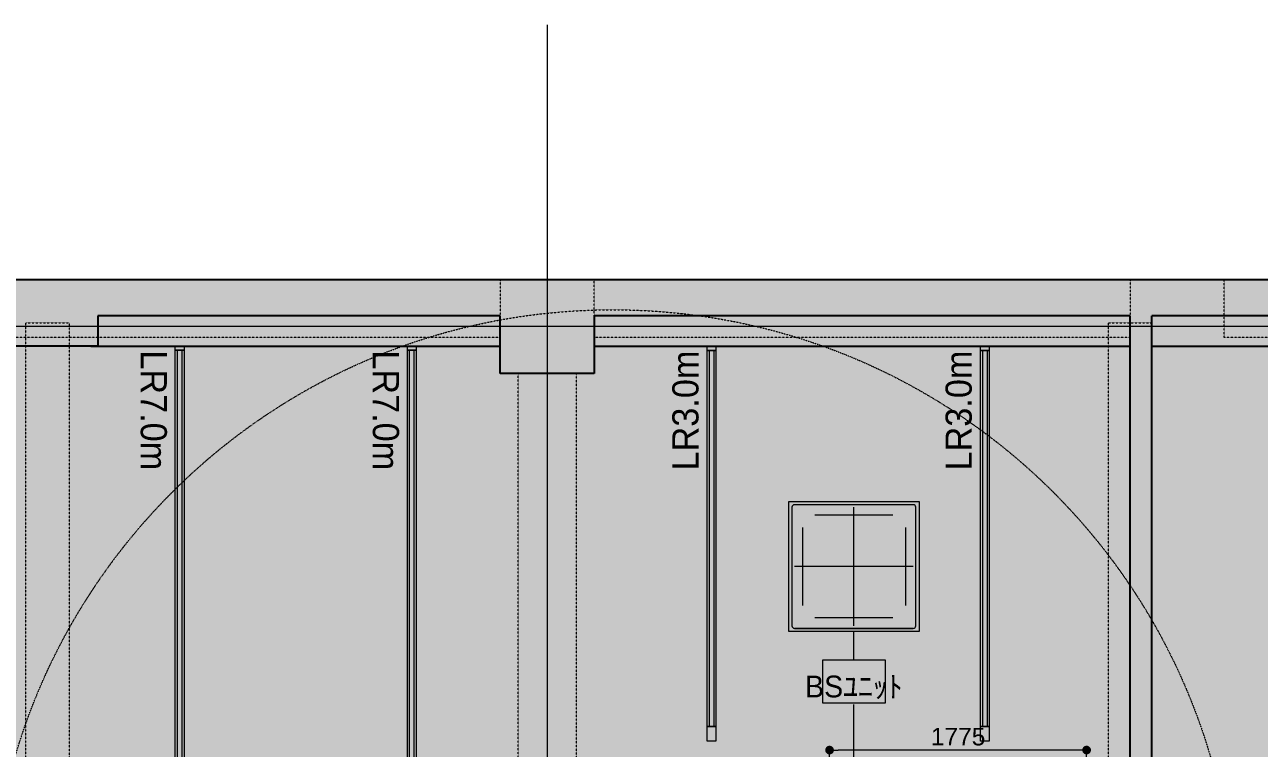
# Model space of a CAD drawing. Header units: millimetres. Extents: x -376000 to 292178, y -193032 to 188048.
# Drawn here: x -233066 to -224540, y 67934 to 72936 of the extents above; entities that cross this region are included whole.
import ezdxf

# ---------------------------------------------------------------- set-up
doc = ezdxf.new("R2010")
doc.units = ezdxf.units.MM
doc.header["$PDMODE"] = 1
doc.header["$PDSIZE"] = -2
for name, pattern in [('VW-01 短破線', [2.116125, 1.058062, -1.058062]), ('ラインタイプ-1', [2.116531, 1.058062, -1.058469]), ('ラインタイプ-28', [1.058161, 0.705383, -0.352778]), ('ラインタイプ-6', [5.291531, 3.175, -1.058062, 0.352704, -0.705764])]:
    doc.linetypes.add(name, pattern=pattern)
for name, color, linetype, lineweight, true_color in [('02_0.25', 1, 'Continuous', 25, 0xff0000), ('05_0.05点線', 9, 'ラインタイプ-28', 5, 0x808080), ('06一点鎖線', 7, 'ラインタイプ-6', 9, 0x9999ff), ('08_ハッチ・色', 7, 'Continuous', 5, 0x888888)]:
    doc.layers.add(name, color=color, linetype=linetype, lineweight=lineweight, true_color=true_color)
for name, color, linetype, lineweight in [('07_文字・記号', 7, 'Continuous', 9), ('_塗（エリア） (2D)', 7, 'Continuous', 5), ('_塗（壁） (2D)', 7, 'Continuous', 5), ('_天井プロット (2D)', 7, 'Continuous', 5), ('_平面図(既存部) (2D)', 7, 'Continuous', 5), ('_梁 (2D)', 7, 'Continuous', 5), ('_給排水ガス (2D)', 7, 'Continuous', 5), ('_解体部 (2D)', 7, 'Continuous', 5), ('寸法', 7, 'Continuous', 5)]:
    doc.layers.add(name, color=color, linetype=linetype, lineweight=lineweight)
doc.styles.add('Helvetica', font='')
doc.styles.add('Hiragino Sans W3', font='', dxfattribs={"bigfont": 'Hiragino Sans W3'})
doc.styles.add('ＭＳ Ｐゴシック', font='MS PGothic.ttf')
doc.styles.get('Helvetica').set_extended_font_data('Helvetica')
doc.styles.get('Hiragino Sans W3').set_extended_font_data('Hiragino Sans W3')
doc.dimstyles.new('RGT', dxfattribs={"dimtxt": 161.781684, "dimasz": 0.999939, "dimexe": 0, "dimexo": 1, "dimgap": 0.5, "dimtad": 1, "dimdsep": 46, "dimtxsty": 'Hiragino Sans W3', "dimblk": 'DOT', "dimblk1": 'DOT', "dimblk2": 'DOT', "dimcen": 0, "dimazin": 0, "dimtfac": 1, "dimtix": 1, "dimtmove": 0, "dimatfit": 0, "dimldrblk": 'VW_FILLEDARROW', "dimfxl": 1, "dimfrac": 2, "dimtolj": 1, "dimarcsym": 0})

# ---------------------------------------------------------------- blocks, each defined once
blk = doc.blocks.new('給排水ガス (2D)')
at = {"layer": '07_文字・記号', "color": 5, "lineweight": 18, "true_color": 0x0000ff}
for p, q in [((-227340, 68546.4), (-227340, 68740)), ((-227340, 67863.8), (-227340, 68237.3))]:
    blk.add_line(p, q, dxfattribs=at)
blk = doc.blocks.new('塗（エリア） (2D)')
at = {"layer": '08_ハッチ・色', "linetype": 'Continuous', "lineweight": 0, "true_color": 0x74ff63, "transparency": 33554559}
blk.add_hatch(color=91, dxfattribs=at).paths.add_polyline_path([(-227667.3, 63598.6), (-236107.8, 63598.6), (-236107.8, 71048.6), (-225357.8, 71048.6), (-225357.8, 67768.1), (-227667.3, 67768.1)])
at = {"layer": '08_ハッチ・色', "color": 254, "true_color": 0xdddddd, "transparency": 33554610}
blk.add_solid([(-225357.8, 63623.6), (-222557.8, 63623.6), (-225357.8, 71048.6), (-222557.8, 71048.6)], dxfattribs=at)
blk = doc.blocks.new('塗（壁） (2D)')
at = {"layer": '02_0.25', "linetype": 'Continuous', "lineweight": 0, "true_color": 0xaaaaaa}
blk.add_hatch(color=253, dxfattribs=at).paths.add_polyline_path([(-225432.8, 70923.6), (-225282.8, 70923.6), (-225282.8, 63523.6), (-225432.8, 63523.6)])
blk.add_hatch(color=253, dxfattribs=at).paths.add_polyline_path([(-225432.8, 70923.6), (-225282.8, 70923.6), (-225282.8, 63523.6), (-225432.8, 63523.6)])
at = {"layer": '08_ハッチ・色', "color": 253, "true_color": 0xaaaaaa}
for points in [[(-233210, 70713.6), (-232560, 70713.6), (-233210, 71173.6), (-232560, 71173.6)], [(-233210, 70713.6), (-232560, 70713.6), (-233210, 71173.6), (-232560, 71173.6)], [(-232560, 70923.6), (-229782.8, 70923.6), (-232560, 71173.6), (-229782.8, 71173.6)], [(-232560, 70923.6), (-229782.8, 70923.6), (-232560, 71173.6), (-229782.8, 71173.6)], [(-229782.8, 70523.6), (-229132.8, 70523.6), (-229782.8, 71173.6), (-229132.8, 71173.6)], [(-229782.8, 70523.6), (-229132.8, 70523.6), (-229782.8, 71173.6), (-229132.8, 71173.6)], [(-229132.8, 70923.6), (-222882.8, 70923.6), (-229132.8, 71173.6), (-222882.8, 71173.6)], [(-229132.8, 70923.6), (-222882.8, 70923.6), (-229132.8, 71173.6), (-222882.8, 71173.6)], [(-232555.5, 70713.6), (-229782.8, 70713.6), (-232555.5, 70923.6), (-229782.8, 70923.6)], [(-232555.5, 70713.6), (-229782.8, 70713.6), (-232555.5, 70923.6), (-229782.8, 70923.6)], [(-229128.3, 70713.6), (-225432.8, 70713.6), (-229128.3, 70923.6), (-225432.8, 70923.6)], [(-229128.3, 70713.6), (-225432.8, 70713.6), (-229128.3, 70923.6), (-225432.8, 70923.6)], [(-225282.8, 70713.6), (-222882.8, 70713.6), (-225282.8, 70923.6), (-222882.8, 70923.6)], [(-225282.8, 70713.6), (-222882.8, 70713.6), (-225282.8, 70923.6), (-222882.8, 70923.6)]]:
    blk.add_solid(points, dxfattribs=at)
blk = doc.blocks.new('平面図(既存部) (2D)')
at = {"layer": '02_0.25'}
for p, q in [((-250482.756, 71173.559), (-214832.756, 71173.559)), ((-250482.756, 71173.559), (-214832.756, 71173.559)), ((-229782.756, 70923.559), (-232560, 70923.559)), ((-232560, 70923.559), (-232560, 70713.559)), ((-229782.756, 70923.559), (-232560, 70923.559)), ((-232560, 70923.559), (-232560, 70713.559)), ((-229782.756, 70523.559), (-229782.756, 70923.559)), ((-229782.756, 70523.559), (-229782.756, 70923.559)), ((-225432.756, 70923.559), (-229132.756, 70923.559)), ((-229132.756, 70923.559), (-229132.756, 70523.559)), ((-229132.756, 70923.559), (-229132.756, 70523.559)), ((-225432.756, 63523.559), (-225432.756, 70923.559)), ((-225282.756, 63523.559), (-225282.756, 70923.559)), ((-222882.756, 70923.559), (-225282.756, 70923.559)), ((-232560, 70713.559), (-233210, 70713.559)), ((-232560, 70713.559), (-233210, 70713.559)), ((-232610, 70713.559), (-229782.756, 70713.559)), ((-232610, 70713.559), (-229782.756, 70713.559)), ((-229132.756, 70713.559), (-225432.756, 70713.559)), ((-229132.756, 70713.559), (-225432.756, 70713.559)), ((-225282.756, 70713.559), (-222882.756, 70713.559)), ((-229132.756, 70523.559), (-229782.756, 70523.559)), ((-229132.756, 70523.559), (-229782.756, 70523.559))]:
    blk.add_line(p, q, dxfattribs=at)
at = {"layer": '06一点鎖線'}
for p, q in [((-229457.756, 72935.684), (-229457.756, 54935.684)), ((-229457.756, 72935.684), (-229457.756, 54935.684)), ((-212828.665, 70848.559), (-252828.665, 70848.559)), ((-212828.665, 70848.559), (-252828.665, 70848.559))]:
    blk.add_line(p, q, dxfattribs=at)
blk = doc.blocks.new('_Dot')
at = {"color": 0, "linetype": 'ByBlock', "lineweight": -2}
blk.add_line((-0.5, 0), (-1, 0), dxfattribs=at)
at = {"color": 0, "linetype": 'ByBlock', "const_width": 0.5}
blk.add_lwpolyline([(-0.25, 0, 1), (0.25, 0, 1)], format="xyb", close=True, dxfattribs=at)
blk = doc.blocks.new('*D247')
at = {"layer": 'Defpoints', "color": 0}
for p in [(-227507.8, 67921.5), (-227507.8, 67601), (-225732.8, 67601)]:
    blk.add_point(p, dxfattribs=at)
at = {"layer": '寸法', "color": 0, "lineweight": -2}
for p, q in [((-227507.8, 67602), (-227507.8, 67921.5)), ((-225792.8, 67921.5), (-227447.8, 67921.5)), ((-225732.8, 67602), (-225732.8, 67921.5))]:
    blk.add_line(p, q, dxfattribs=at)
at = {"layer": '寸法', "color": 0, "lineweight": -2, "xscale": 59.99633789062499, "yscale": 59.99633789062499, "zscale": 59.99633789062499, "rotation": 180}
blk.add_blockref('_Dot', (-227507.8, 67921.5), dxfattribs=at)
at = {"layer": '寸法', "color": 0, "lineweight": -2, "xscale": 59.99633789062499, "yscale": 59.99633789062499, "zscale": 59.99633789062499}
blk.add_blockref('_Dot', (-225732.8, 67921.5), dxfattribs=at)
at = {"layer": '寸法', "color": 0, "insert": (-226620.3, 68013.6), "char_height": 121.27, "attachment_point": 5, "style": 'Helvetica'}
blk.add_mtext('\\A1;1775', dxfattribs=at)
blk = doc.blocks.new('VW_FILLEDARROW')
at = {"color": 0, "linetype": 'Continuous', "lineweight": 5, "transparency": 16777216, "flags": 128}
blk.add_lwpolyline([(-161.33, 43.23), (0, 0), (-161.33, -43.23)], close=True, dxfattribs=at)
blk = doc.blocks.new('LR4m')
at = {"layer": '07_文字・記号', "color": 160, "linetype": 'Continuous', "lineweight": 5, "true_color": 0x003dff, "transparency": 33554687, "flags": 128}
for points in [[(47.5, 4945), (47.5, 5045), (107.5, 5045), (107.5, 4945)], [(47.5, -1690), (47.5, 4945), (107.5, 4945), (107.5, -1690)], [(62.5, -1690), (62.5, 4945), (92.5, 4945), (92.5, -1690)], [(47.5, -1720), (47.5, -1690), (107.5, -1690), (107.5, -1720)]]:
    blk.add_lwpolyline(points, close=True, dxfattribs=at)
at = {"layer": '07_文字・記号', "color": 160, "true_color": 0x003dff, "insert": (257.4, -1275), "char_height": 180.91, "attachment_point": 5, "rotation": 90, "line_spacing_factor": 1.007907, "style": 'ＭＳ Ｐゴシック'}
blk.add_mtext('LR7.0m', dxfattribs=at)
blk = doc.blocks.new('グループ-1192')
at = {"layer": '07_文字・記号', "color": 160, "linetype": 'Continuous', "lineweight": 5, "true_color": 0x003dff, "transparency": 33554687, "flags": 128}
for points in [[(99.2, 1365), (99.2, 1335), (39.2, 1335), (39.2, 1365)], [(99.2, 1335), (99.2, -1265), (39.2, -1265), (39.2, 1335)], [(84.2, 1335), (84.2, -1265), (54.2, -1265), (54.2, 1335)], [(99.2, -1265), (99.2, -1365), (39.2, -1365), (39.2, -1265)]]:
    blk.add_lwpolyline(points, close=True, dxfattribs=at)
at = {"layer": '07_文字・記号', "color": 160, "true_color": 0x003dff, "insert": (-110.6, 920), "char_height": 180.91, "attachment_point": 5, "rotation": 90, "line_spacing_factor": 1.007907, "style": 'ＭＳ Ｐゴシック'}
blk.add_mtext('LR3.0m', dxfattribs=at)
blk = doc.blocks.new('シンボル-4')
at = {"layer": '07_文字・記号', "color": 7}
blk.add_blockref('グループ-1192', (0, 0), dxfattribs=at)
blk = doc.blocks.new('グループ-1166')
at = {"layer": '07_文字・記号', "linetype": 'Continuous', "lineweight": 0, "true_color": 0x02abea}
blk.add_hatch(color=140, dxfattribs=at).paths.add_polyline_path([(-450, 450), (450, 450), (450, -450), (-450, -450)])
at = {"layer": '07_文字・記号'}
for p, q in [((409.7, 427.5), (-409.7, 427.5)), ((-427.7, 409.5), (-427.7, -409.5)), ((270.1, 355.5), (-270.1, 355.5)), ((0, -409.5), (0, 409.5)), ((427.7, -409.5), (427.7, 409.5)), ((-355.6, 270), (-355.6, -270)), ((355.6, 270), (355.6, -270)), ((409.7, 0), (-409.7, 0)), ((270.1, -355.5), (-270.1, -355.5)), ((409.7, -427.5), (-409.7, -427.5))]:
    blk.add_line(p, q, dxfattribs=at)
at = {"layer": '07_文字・記号', "flags": 128}
blk.add_lwpolyline([(-450, 450), (450, 450), (450, -450), (-450, -450)], close=True, dxfattribs=at)
for points in [[(-409.7, 427.5, 0.198861), (-422.4, 422.3, 0.198934), (-427.7, 409.5)], [(-409.7, 427.5, 0.414132), (-427.7, 409.5), (-427.7, -409.5)], [(427.7, 409.5, 0.414296), (409.7, 427.5), (-409.7, 427.5)], [(427.7, 409.5, 0.198964), (422.4, 422.3, 0.198891), (409.7, 427.5)], [(409.7, -427.5, 0.414132), (427.7, -409.5), (427.7, 409.5)], [(-427.7, -409.5, 0.198964), (-422.4, -422.3, 0.198891), (-409.7, -427.5)], [(-427.7, -409.5, 0.198964), (-422.4, -422.3, 0.198891), (-409.7, -427.5)], [(-427.7, -409.5, 0.414296), (-409.7, -427.5), (409.7, -427.5)], [(409.7, -427.5, 0.198861), (422.4, -422.3, 0.198934), (427.7, -409.5)]]:
    blk.add_lwpolyline(points, format="xyb", dxfattribs=at)
at = {"layer": '07_文字・記号', "insert": (0, 237.6), "char_height": 1.51, "attachment_point": 2, "line_spacing_factor": 0.99804, "style": 'ＭＳ Ｐゴシック'}
blk.add_mtext('AC', dxfattribs=at)
blk = doc.blocks.new('シンボル-5')
at = {"layer": '07_文字・記号'}
blk.add_blockref('グループ-1166', (0, 0), dxfattribs=at)
blk = doc.blocks.new('グループ-1366')
at = {"layer": '07_文字・記号', "linetype": 'Continuous', "lineweight": 0, "true_color": 0x02abea, "transparency": 33554687}
blk.add_hatch(color=140, dxfattribs=at).paths.add_polyline_path([(-227125, 68546.4), (-227125, 68246.4), (-227555, 68246.4), (-227555, 68546.4)])
at = {"layer": '07_文字・記号', "color": 7, "linetype": 'Continuous', "lineweight": 5, "transparency": 33554687, "flags": 128}
blk.add_lwpolyline([(-227125, 68546.4), (-227125, 68246.4), (-227555, 68246.4), (-227555, 68546.4)], close=True, dxfattribs=at)
at = {"layer": '07_文字・記号', "color": 7, "insert": (-227340, 68436.4), "char_height": 150.76, "attachment_point": 2, "line_spacing_factor": 1.006498, "style": 'ＭＳ Ｐゴシック'}
blk.add_mtext('BSﾕﾆｯﾄ', dxfattribs=at)
blk = doc.blocks.new('天井プロット (2D)')
at = {"layer": '07_文字・記号', "color": 100, "linetype": 'VW-01 短破線', "true_color": 0x00ff3f}
blk.add_circle((-229005, 66665), 4300, dxfattribs=at)
at = {"layer": '07_文字・記号', "color": 7, "rotation": 180}
for p in [(-231918.3, 68995.4), (-230315.3, 68995.4)]:
    blk.add_blockref('LR4m', p, dxfattribs=at)
at = {"layer": '07_文字・記号', "color": 7}
for name, p in [('シンボル-4', (-228391.5, 69348.6)), ('シンボル-4', (-226504.5, 69348.6)), ('シンボル-5', (-227340, 69190))]:
    blk.add_blockref(name, p, dxfattribs=at)
at = {"layer": '07_文字・記号', "color": 7, "transparency": 33554687}
blk.add_blockref('グループ-1366', (0, 0), dxfattribs=at)
blk = doc.blocks.new('梁 (2D)')
at = {"layer": '05_0.05点線', "color": 7, "linetype": 'ラインタイプ-1', "flags": 128}
for points in [[(-229782.756, 71173.559), (-229782.756, 70773.559), (-236032.756, 70773.559), (-236032.756, 71173.559)], [(-225432.756, 71173.559), (-225432.756, 70773.559), (-229132.756, 70773.559), (-229132.756, 71173.559)], [(-222882.756, 71173.559), (-222882.756, 70773.559), (-224782.756, 70773.559), (-224782.756, 71173.559)], [(-233057.756, 70873.559), (-232757.756, 70873.559), (-232757.756, 64063.559), (-233057.756, 64063.559)], [(-225582.756, 70873.559), (-225282.756, 70873.559), (-225282.756, 64063.559), (-225582.756, 64063.559)], [(-229257.756, 64173.559), (-229657.756, 64173.559), (-229657.756, 70523.559), (-229257.756, 70523.559)]]:
    blk.add_lwpolyline(points, close=True, dxfattribs=at)
blk = doc.blocks.new('解体部 (2D)')
at = {"layer": '寸法'}
dim = blk.add_linear_dim(base=(-227507.756, 67921.516), p1=(-225732.756, 67601.031), p2=(-227507.756, 67601.031), dimstyle='RGT', override={"dimtxt": 121.267361, "dimasz": 59.996338, "dimgap": 30, "dimpost": '<>', "dimtxsty": 'Helvetica', "dimtmove": 2}, dxfattribs=at)
dim.commit()
dim.dimension.update_dxf_attribs({"geometry": '*D247', "text_midpoint": (-226620.256, 68013.636)})

msp = doc.modelspace()

# ---------------------------------------------------------------- block references
at = {"layer": '_塗（エリア） (2D)'}
msp.add_blockref('塗（エリア） (2D)', (0, 0), dxfattribs=at)
at = {"layer": '_塗（壁） (2D)'}
msp.add_blockref('塗（壁） (2D)', (0, 0), dxfattribs=at)
at = {"layer": '_給排水ガス (2D)'}
msp.add_blockref('給排水ガス (2D)', (0, 0), dxfattribs=at)

# ---------------------------------------------------------------- next in the draw order: block references
at = {"layer": '_平面図(既存部) (2D)'}
msp.add_blockref('平面図(既存部) (2D)', (0, 0), dxfattribs=at)

# ---------------------------------------------------------------- next in the draw order: block references
at = {"layer": '_解体部 (2D)'}
msp.add_blockref('解体部 (2D)', (0, 0), dxfattribs=at)

# ---------------------------------------------------------------- next in the draw order: block references
at = {"layer": '_天井プロット (2D)'}
msp.add_blockref('天井プロット (2D)', (0, 0), dxfattribs=at)

# ---------------------------------------------------------------- next in the draw order: block references
at = {"layer": '_梁 (2D)'}
msp.add_blockref('梁 (2D)', (0, 0), dxfattribs=at)

doc.saveas('drawing.dxf')
